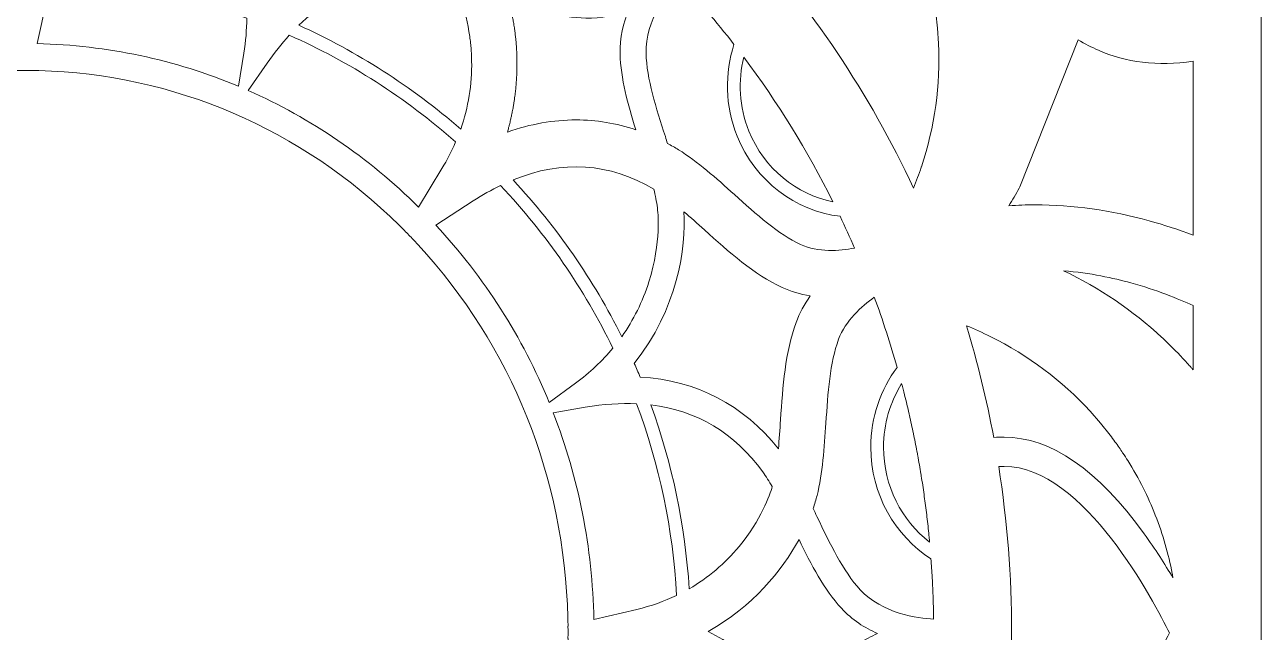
# Model space of a CAD drawing. Header units: millimetres. Extents: x -965 to 732, y -534 to 696.
# Drawn here: x -775 to -584.6, y 75.6 to 169.3 of the extents above; entities that cross this region are included whole.
import ezdxf

# ---------------------------------------------------------------- set-up
doc = ezdxf.new("R2010")
doc.units = ezdxf.units.MM
doc.header["$MEASUREMENT"] = 0
doc.layers.add('Layer 7', color=7, linetype='Continuous')

msp = doc.modelspace()

# ---------------------------------------------------------------- linework, layer by layer
at = {"layer": 'Layer 7', "lineweight": 0}
msp.add_lwpolyline([(-965.4706965423935, 266.0942050181481), (-965.4706965423935, -114.8244460361641), (-584.552153124355, -114.8244460361641), (-584.552153124355, 266.0942050181481), (-965.4706965423935, 266.0942050181481)], dxfattribs=at)
for points, knots in [([(-636.8926581331592, 147.3626144475983), (-636.8926581331592, 147.3626144475983), (-636.9074688841163, 147.3191293939167), (-636.9074688841163, 147.3191293939167), (-637.2639602152815, 146.2361362847176), (-637.6628171829075, 145.1488377246579), (-638.100939862371, 144.0652418523389), (-644.9130242122784, 158.6471150413398), (-653.8330573029962, 171.9773075564626), (-664.6636772671275, 183.7902591886995), (-664.6636772671275, 183.7902591886995), (-655.9253342026801, 186.7048772025485), (-655.9253342026801, 186.7048772025485), (-650.2263811179901, 188.605475429966), (-644.7409783959312, 188.4171550093722), (-639.1847079527262, 186.1367299071296), (-638.9535913505866, 185.6545194108635), (-638.7259191091352, 185.1680895727558), (-638.5063411153009, 184.6724460698096), (-637.2963372057468, 181.9526066528466), (-636.2971281702734, 178.9567017267685), (-635.5400576911399, 175.780828954765), (-635.4381046147859, 175.3363342080304), (-635.348206800838, 174.8896006268482), (-635.2576201147533, 174.4416615194251), (-635.2576201147533, 174.4416615194251), (-635.2324762817358, 174.3156840272754), (-635.2324762817358, 174.3156840272754), (-635.1718555336337, 174.0149913392477), (-635.1112347855316, 173.7142125422028), (-635.0482029849468, 173.4136920722102), (-634.98413787616, 173.0441982794468), (-634.9279947969511, 172.6729823063404), (-634.8701295374001, 172.2928971044643), (-634.8701295374001, 172.2928971044643), (-634.8642741242296, 172.2551813549366), (-634.8642741242296, 172.2551813549366), (-634.8043422482677, 171.8626964545819), (-634.7440659362338, 171.470211554231), (-634.6779342110333, 171.0780710899489), (-634.6779342110333, 171.0780710899489), (-634.4044519724365, 168.7394362920832), (-634.4044519724365, 168.7394362920832), (-634.4044519724365, 168.7394362920832), (-634.2418781479804, 166.3651523611011), (-634.2418781479804, 166.3651523611011), (-633.9494519256051, 159.9545082493346), (-634.8411969076227, 153.5613442680597), (-636.8926581331592, 147.3626144475983)], [0, 0, 0, 0, 1, 1, 1, 2, 2, 2, 3, 3, 3, 4, 4, 4, 5, 5, 5, 6, 6, 6, 7, 7, 7, 8, 8, 8, 9, 9, 9, 10, 10, 10, 11, 11, 11, 12, 12, 12, 13, 13, 13, 14, 14, 14, 15, 15, 15, 16, 16, 16, 16]), ([(-707.8499326584582, 153.1730787095504), (-715.4239095924606, 159.7531853671449), (-723.8133389192556, 165.116054957742), (-732.7769431726718, 169.1682591976883), (-726.7134906182155, 175.0804182089418), (-719.5829751227427, 177.4668435113459), (-711.5009549873158, 176.2677754469772), (-710.6736195501536, 176.1450700974791), (-709.8156293028717, 175.9590746203475), (-708.9364562373612, 175.7352772846722), (-708.4085218529694, 174.7094605628877), (-707.0608296249279, 171.7674598815714), (-706.4518666553588, 167.4326458472057), (-706.4501444750165, 167.420160039715), (-706.448422294671, 167.407760341237), (-706.4467001143287, 167.3951884247297), (-706.4053677860768, 167.0987150785428), (-706.3676520365491, 166.7956974470517), (-706.33389730181, 166.4863938573053), (-706.3313140312948, 166.4632305316789), (-706.3290751968483, 166.4396366609709), (-706.3264919263332, 166.4163872263286), (-706.2932538456952, 166.1056197832889), (-706.2633740167319, 165.7894274721693), (-706.2386607287996, 165.4661742216358), (-706.207661482608, 165.0637006752894), (-706.1847564840372, 164.6622604371522), (-706.1694290789754, 164.2619396162324), (-706.1616792674305, 164.0554501930131), (-706.1616792674305, 163.850080187015), (-706.1580626887063, 163.6441935269124), (-706.0939114709, 160.0571501978253), (-706.6604226949961, 156.5566464310141), (-707.8499326584582, 153.1730787095504)], [0, 0, 0, 0, 1, 1, 1, 2, 2, 2, 3, 3, 3, 4, 4, 4, 5, 5, 5, 6, 6, 6, 7, 7, 7, 8, 8, 8, 9, 9, 9, 10, 10, 10, 11, 11, 11, 11]), ([(-740.7864595156225, 170.2644269865184), (-740.7992036501655, 168.4960061004854), (-740.9505833023853, 166.6983081486109), (-741.2498982461394, 164.872710875164), (-741.2498982461394, 164.872710875164), (-742.0853279309158, 159.7759181476833), (-742.0853279309158, 159.7759181476833), (-751.8309527511987, 163.8558494911657), (-762.2993981890303, 166.1032948398255), (-773.0928190577342, 166.3413862723574), (-773.0928190577342, 166.3413862723574), (-771.5781614453633, 173.1541594944013), (-771.5781614453633, 173.1541594944013), (-771.3504892039119, 174.1777373817396), (-771.0935398966182, 175.1654078089078), (-770.8107578841626, 176.1211317906991), (-760.4312630610901, 175.6974754261248), (-750.331966979954, 173.7099070913454), (-740.7864595156225, 170.2644269865184)], [0, 0, 0, 0, 1, 1, 1, 2, 2, 2, 3, 3, 3, 4, 4, 4, 5, 5, 5, 6, 6, 6, 6]), ([(-665.2723819096443, 152.103690825067), (-662.4585545004151, 145.0930390815213), (-656.2520318138986, 140.5792044004162), (-649.4247492224591, 139.7320638893028), (-648.6555804264066, 138.119672542419), (-647.9084555387586, 136.4937620798354), (-647.195429821915, 134.8476159982125), (-649.5489614797534, 134.3815078881607), (-652.7808051129334, 134.1435025646485), (-655.5028833643429, 135.3950971295067), (-658.884212251364, 136.9498815438912), (-662.348894667022, 140.0715056350641), (-665.7009464881971, 143.0916071949706), (-668.4822677434393, 145.5977240312703), (-671.3579644815151, 148.189261012624), (-674.3077149743799, 149.9922116145491), (-674.8644958795293, 150.3325144504832), (-675.425754453575, 150.6509455960522), (-675.9902851702732, 150.9535326824586), (-676.1036046368929, 151.305976889819), (-676.2169241035158, 151.6584210971756), (-676.330243570139, 152.0088847971413), (-677.7427758881234, 156.3815867990673), (-679.2031848196676, 160.9029990736851), (-679.2954936860945, 164.8721942210594), (-679.4126019494742, 169.8901110887924), (-675.9796076521411, 174.4528556916589), (-674.3598970387965, 176.320129729426), (-671.3308616683546, 173.0820001379942), (-668.4659070301719, 169.713673712572), (-665.7588548022584, 166.2291001139394), (-667.1924623022003, 161.7669308431499), (-667.1484821216721, 156.777946605194), (-665.2723819096443, 152.103690825067)], [0, 0, 0, 0, 1, 1, 1, 2, 2, 2, 3, 3, 3, 4, 4, 4, 5, 5, 5, 6, 6, 6, 7, 7, 7, 8, 8, 8, 9, 9, 9, 10, 10, 10, 11, 11, 11, 11]), ([(-699.1834045143464, 163.9181924196105), (-699.1890877094809, 164.2229322314472), (-699.1983874833393, 164.5250887727655), (-699.2109593998463, 164.8250064796409), (-699.2147481966026, 164.9118043689658), (-699.2171592490853, 164.9994633484666), (-699.2212924819102, 165.0858306927074), (-699.2400642476562, 165.4692741462554), (-699.2636581183673, 165.8490149120627), (-699.293107402249, 166.2237613548735), (-699.2975850711424, 166.2805933062192), (-699.3036127023454, 166.3361336223074), (-699.3082625892711, 166.3927072466008), (-699.3342675124649, 166.7054551970351), (-699.3637167963429, 167.0149310048178), (-699.3966104409093, 167.3213068879803), (-699.4091823574195, 167.43772627922), (-699.4226153640996, 167.5529401442212), (-699.4360483707828, 167.6684123362748), (-699.465497654661, 167.9200228845021), (-699.4970996639697, 168.1691362712308), (-699.5308543987086, 168.4160969325331), (-699.5467845668875, 168.5330329778766), (-699.5621119719491, 168.6503134592917), (-699.5789893393168, 168.7660439783943), (-699.6220438479141, 169.0608812532521), (-699.6680260630917, 169.3521880584055), (-699.7169359848564, 169.6398782848386), (-699.7379465850524, 169.7642197056625), (-699.7601627114864, 169.8868389461408), (-699.7822066198877, 170.0098026226874), (-699.8256055645501, 170.2510800888549), (-699.8702100354539, 170.4907214836922), (-699.9173977768762, 170.7266601907938), (-699.9492581132334, 170.8863924176825), (-699.9826684119043, 171.0431108289682), (-700.0162509286109, 171.2002597853386), (-700.0486279190727, 171.3520699826464), (-700.0813493456062, 171.502846871745), (-700.1152762983778, 171.6522460165702), (-700.1552308823524, 171.8291139378791), (-700.1955299023987, 172.0048624419624), (-700.2373788847551, 172.1782860025835), (-700.2615755185833, 172.2787752256478), (-700.2868054606205, 172.3771117232779), (-700.3117770756055, 172.4763954200967), (-700.3534538399256, 172.6435330224626), (-700.3935806419362, 172.8142010945323), (-700.4369795865987, 172.97798044523), (-696.485781223817, 171.6200412441409), (-692.4545014750466, 170.3733548932644), (-688.589067693385, 170.2658908398117), (-686.2165920517642, 170.2004479867479), (-683.9736243719976, 170.7636009591685), (-681.982439458495, 171.6030777677564), (-682.7994418135936, 169.5461055651182), (-683.3508839596802, 167.2286535854811), (-683.293707572266, 164.772393870136), (-683.204670848491, 160.957850517633), (-682.1140140367596, 156.9842638103815), (-680.8838606171826, 153.0745699938839), (-683.8866542646371, 154.0786011343193), (-686.9688404259358, 154.583802738173), (-690.0973532384844, 154.583802738173), (-693.5734020444148, 154.583802738173), (-697.1066272377564, 153.9625261791485), (-700.6484633328195, 152.7185092078037), (-700.581642735478, 152.9510896632334), (-700.5253274382369, 153.1813451751996), (-700.463587272913, 153.412806213408), (-700.4223410536777, 153.5669413541779), (-700.3796309811519, 153.7214209310167), (-700.3405374873465, 153.8751255266993), (-700.2799167392444, 154.1144224854722), (-700.2232570059348, 154.3525139180009), (-700.1678027988626, 154.5906053505322), (-700.1216483656493, 154.7887421990856), (-700.0773022217975, 154.9863623935384), (-700.0345060402524, 155.1835520429032), (-699.9883516070388, 155.397791277671), (-699.9420249557927, 155.611858294407), (-699.8998315373681, 155.8248920029338), (-699.8474772549155, 156.0885578135715), (-699.8004617315295, 156.350501443863), (-699.7543072983156, 156.612358965138), (-699.7181415110977, 156.8179011891686), (-699.6818035058435, 157.0233573041864), (-699.6492542973457, 157.2277801109952), (-699.5951778345476, 157.5670496387246), (-699.5454068226137, 157.9048553131601), (-699.5011467877785, 158.2407665892208), (-699.4806528416866, 158.3961933652489), (-699.4632588202144, 158.5503285060156), (-699.4449175995533, 158.7050664099067), (-699.4124545000717, 158.9772570132459), (-699.382660780125, 159.2483281993601), (-699.3564836388987, 159.5181077502167), (-699.3420173240102, 159.6657847146956), (-699.3278954451933, 159.8132894611427), (-699.3153235286828, 159.9602775534891), (-699.2882852972838, 160.2763837555908), (-699.2658969528139, 160.5902511232508), (-699.2469529690319, 160.9025685285971), (-699.2416142099656, 160.9917774704078), (-699.2342088344892, 161.0817613933721), (-699.2294728385434, 161.1706258991107), (-699.2078594752269, 161.5740466446464), (-699.1933931603415, 161.9738508114617), (-699.1846100405875, 162.3704689446375), (-699.1825434241733, 162.4630361381163), (-699.1827156422094, 162.5543978053541), (-699.1813378979356, 162.6466205627653), (-699.1768602290424, 162.9573018967884), (-699.1756547028011, 163.2658305053786), (-699.1785824093845, 163.5719480614894), (-699.1796157175897, 163.6877646896112), (-699.1813378979356, 163.8030646636284), (-699.1834045143464, 163.9181924196105)], [0, 0, 0, 0, 1, 1, 1, 2, 2, 2, 3, 3, 3, 4, 4, 4, 5, 5, 5, 6, 6, 6, 7, 7, 7, 8, 8, 8, 9, 9, 9, 10, 10, 10, 11, 11, 11, 12, 12, 12, 13, 13, 13, 14, 14, 14, 15, 15, 15, 16, 16, 16, 17, 17, 17, 18, 18, 18, 19, 19, 19, 20, 20, 20, 21, 21, 21, 22, 22, 22, 23, 23, 23, 24, 24, 24, 25, 25, 25, 26, 26, 26, 27, 27, 27, 28, 28, 28, 29, 29, 29, 30, 30, 30, 31, 31, 31, 32, 32, 32, 33, 33, 33, 34, 34, 34, 35, 35, 35, 36, 36, 36, 37, 37, 37, 38, 38, 38, 39, 39, 39, 39]), ([(-740.5558595675875, 159.1171841661802), (-740.5558595675875, 159.1171841661802), (-737.6512301997307, 163.3247290731387), (-737.6512301997307, 163.3247290731387), (-736.5606594970194, 164.9043989934887), (-735.4260009775047, 166.3436251068036), (-734.2482879493965, 167.6419768679962), (-725.0019877925447, 163.5416376874382), (-716.373347615997, 158.0158498363167), (-708.6254304672724, 151.1892991715238), (-709.2232853736214, 149.7994135250584), (-709.9272265891491, 148.4305384787883), (-710.7411290196318, 147.0856878483136), (-710.7411290196318, 147.0856878483136), (-714.3354916151796, 141.1458017335285), (-714.3354916151796, 141.1458017335285), (-722.0775533507369, 148.8278454841044), (-730.949020955762, 154.8721818367424), (-740.5558595675875, 159.1171841661802)], [0, 0, 0, 0, 1, 1, 1, 2, 2, 2, 3, 3, 3, 4, 4, 4, 5, 5, 5, 6, 6, 6, 6]), ([(-595.0498756280288, 136.8111599171991), (-597.2701966362731, 137.6656196947731), (-599.5320221908052, 138.4170069787754), (-601.8006503576935, 139.0471527665728), (-607.6605411955104, 140.6749576275312), (-613.5782972928818, 141.5003986663154), (-619.3896226450059, 141.5003986663154), (-620.7337844033398, 141.5003986663154), (-622.0790655789018, 141.449766564209), (-623.4148747625729, 141.3587493330394), (-622.8768656231664, 142.2498915519396), (-622.3474673854846, 143.1521418340565), (-621.8357214963237, 144.0765221335919), (-621.7968863295707, 144.1464426555488), (-621.7569317455926, 144.2150715422482), (-621.7183549058922, 144.2851642822415), (-621.7183549058922, 144.2851642822415), (-612.7736085272414, 166.9280470064725), (-612.7736085272414, 166.9280470064725), (-611.7062872591692, 166.3110758983061), (-610.663507060997, 165.7746167212126), (-609.6221046071024, 165.3117807538161), (-605.440909059403, 163.45337594482), (-600.5173676745109, 162.8661985565997), (-595.0498756280288, 163.6190496938914), (-595.0498756280288, 163.6190496938914), (-595.0498756280288, 136.8111599171991), (-595.0498756280288, 136.8111599171991)], [0, 0, 0, 0, 1, 1, 1, 2, 2, 2, 3, 3, 3, 4, 4, 4, 5, 5, 5, 6, 6, 6, 7, 7, 7, 8, 8, 8, 9, 9, 9, 9]), ([(-664.2664563708277, 164.2818307992034), (-659.0259907481665, 157.2938257271795), (-654.4341412974907, 149.8355793122801), (-650.5129519271981, 141.9610819082815), (-656.1276258113136, 143.1058151828075), (-661.1067505668037, 147.0252393182482), (-663.4566225914083, 152.8798775060183), (-664.9633581742017, 156.6338862194354), (-665.1574909534564, 160.6141033210104), (-664.2664563708277, 164.2818307992034)], [0, 0, 0, 0, 1, 1, 1, 2, 2, 2, 3, 3, 3, 3]), ([(-715.1559383309661, 15.10949712572546), (-715.1559383309661, 15.10949712572546), (-715.1655610136382, 15.11578308398071), (-715.1655610136382, 15.11578308398071), (-715.606460708904, 14.64924442884408), (-716.0523331999128, 14.18795842375744), (-716.5032430684291, 13.73183895970164), (-716.5032430684291, 13.73183895970164), (-716.4971723827198, 13.72176420469352), (-716.4971723827198, 13.72176420469352), (-716.7421094821176, 13.47394245321848), (-716.9917825774572, 13.23283720508669), (-717.2391307293373, 12.98845981430016), (-717.2559004604338, 12.97192688300107), (-717.2726701915304, 12.9553078426822), (-717.2894614498822, 12.93877491138247), (-732.3921435021015, -1.959032261688273), (-751.9570809341299, -10.36404732058946), (-772.8128140610886, -10.91695331997003), (-772.8428230535777, -10.91772830112303), (-772.8728535733218, -10.91833106424416), (-772.9028840930691, -10.91910604539715), (-773.2728730126788, -10.92849192827142), (-773.6422806964266, -10.94158049888649), (-774.0130661244444, -10.94605816777963), (-774.0130661244444, -10.94605816777963), (-774.0158216129955, -10.93365846930548), (-774.0158216129955, -10.93365846930548), (-774.3477718742641, -10.93770559310999), (-774.6785381365462, -10.94674703991669), (-775.0113925424936, -10.94674703991669), (-775.3286827435827, -10.94674703991669), (-775.6439709100257, -10.93796392016227), (-775.9604215481967, -10.9343473414419), (-775.9604215481967, -10.9343473414419), (-775.9631770367478, -10.94674703991669), (-775.9631770367478, -10.94674703991669), (-776.3559417914057, -10.94226937102291), (-776.7472642200253, -10.92892247335941), (-777.1391463572588, -10.91884771834808), (-777.1573153598844, -10.91841717326009), (-777.1755058897678, -10.91807273719188), (-777.1936748923933, -10.91755608309052), (-798.0537134702131, -10.36861109850238), (-817.6231716256409, -1.964457129770757), (-832.7291258205121, 12.9347277875741), (-832.7481559133104, 12.95341344430352), (-832.7671214243471, 12.97218521005335), (-832.7861299898942, 12.99095697579933), (-833.0228652054033, 13.22491517550567), (-833.2620114733917, 13.455342905505), (-833.4965293817093, 13.69240102983164), (-833.4965293817093, 13.69240102983164), (-833.4904586959999, 13.70247578484297), (-833.4904586959999, 13.70247578484297), (-833.945200415779, 14.1619535005675), (-834.3948401762926, 14.62676997535859), (-834.8393779775342, 15.09683910019838), (-834.8393779775342, 15.09683910019838), (-834.8490867692223, 15.09055314194376), (-834.8490867692223, 15.09055314194376), (-835.0927968151271, 15.34819132137786), (-835.3298334121952, 15.61073771478987), (-835.5700560429023, 15.87095916473907), (-835.5857278840286, 15.88792264112294), (-835.6014643069199, 15.90488611751066), (-835.6171361480501, 15.92193570291496), (-850.0192137091581, 31.54598632696631), (-858.14476195277, 51.78711634373202), (-858.6786593866036, 73.3634527810433), (-858.6794343677566, 73.39419370018317), (-858.6799510218611, 73.42493461931916), (-858.6807044757626, 73.45576164747109), (-858.6902841039248, 73.85935461104182), (-858.7030497657225, 74.26243092050926), (-858.7073121620737, 74.66697108326612), (-858.7073121620737, 74.66697108326612), (-858.6955582812263, 74.6698126808335), (-858.6955582812263, 74.6698126808335), (-858.6989595874078, 74.99160207807384), (-858.7073552165836, 75.3121859490732), (-858.7073552165836, 75.63483643648308), (-858.7073552165836, 75.95679805175656), (-858.6989595874078, 76.27669305061822), (-858.695579808481, 76.59787968473871), (-858.695579808481, 76.59787968473871), (-858.7073552165836, 76.60063517328567), (-858.7073552165836, 76.60063517328567), (-858.7030928202324, 77.00663918933964), (-858.6902841039248, 77.41126546111306), (-858.6806614212529, 77.81632227797833), (-858.6799510218611, 77.84577156185614), (-858.6794558950113, 77.87522084573459), (-858.6787239683682, 77.90458402059646), (-858.1451924978583, 99.48307318333872), (-850.0184172007467, 119.7262698165182), (-835.6140146961757, 135.3512676397557), (-835.6007323802764, 135.3657339546442), (-835.5873424281034, 135.3801141605168), (-835.5740601122011, 135.3944943663856), (-835.3330194458307, 135.6555769065082), (-835.0951863403515, 135.9190704991089), (-834.8506367315317, 136.1775697687126), (-834.8506367315317, 136.1775697687126), (-834.8408848853373, 136.171283810458), (-834.8408848853373, 136.171283810458), (-834.3961748660565, 136.6415251533341), (-833.9463844147656, 137.106513846157), (-833.4914704769504, 137.5662498889377), (-833.4914704769504, 137.5662498889377), (-833.4975626899148, 137.5763246439497), (-833.4975626899148, 137.5763246439497), (-833.2613441285097, 137.8151910576339), (-833.0204756801758, 138.0473409679788), (-832.7820182843205, 138.2829352390083), (-832.7656790983087, 138.2990376252227), (-832.7493829668068, 138.3151400114376), (-832.7330437807947, 138.3312423976526), (-817.6264868228027, 153.2327522584628), (-798.055478705065, 161.6382839714692), (-777.1937179469029, 162.1873150650726), (-777.1755489442742, 162.1877456101581), (-777.1573368871392, 162.1880900462295), (-777.1391678845137, 162.1886067003302), (-776.747457965316, 162.1986814553422), (-776.356286227474, 162.2119422439897), (-775.963693690852, 162.2164199128829), (-775.963693690852, 162.2164199128829), (-775.9609382023009, 162.2040202144081), (-775.9609382023009, 162.2040202144081), (-775.644315346094, 162.2076367931284), (-775.3288549616185, 162.2164199128829), (-775.0113925424936, 162.2164199128829), (-774.6783874457649, 162.2164199128829), (-774.3474704927016, 162.20737846608), (-774.0153910679072, 162.2034174512876), (-774.0153910679072, 162.2034174512876), (-774.0126355793597, 162.2158171497617), (-774.0126355793597, 162.2158171497617), (-773.6394606261108, 162.2113394808692), (-773.267641889884, 162.1982509102574), (-772.8952634450465, 162.1886928093506), (-772.8696460124308, 162.1880900462295), (-772.8440070525638, 162.1875733921249), (-772.8184111472033, 162.1868845199885), (-751.9602454405103, 161.6352701558693), (-732.3930045922743, 153.2299106608954), (-717.2888802140164, 138.330381307483), (-717.2724764462432, 138.3142789212681), (-717.2561372602314, 138.2980043170174), (-717.2397550197094, 138.2819019308031), (-716.9919547954929, 138.0370078859152), (-716.7418511550618, 137.7955582017152), (-716.4964835105792, 137.5472197961356), (-716.4964835105792, 137.5472197961356), (-716.5025541962924, 137.537231150144), (-716.5025541962924, 137.537231150144), (-716.0514290552337, 137.0808533590353), (-715.6053628189338, 136.619309026897), (-715.1642693783772, 136.1525981537279), (-715.1642693783772, 136.1525981537279), (-715.1546466957086, 136.1587980029666), (-715.1546466957086, 136.1587980029666), (-714.9197628240677, 135.9103734883711), (-714.6914232377339, 135.6570407597976), (-714.4597684542385, 135.4062051927233), (-714.4393821444181, 135.384161284322), (-714.4189743073464, 135.3621173759238), (-714.3986310520354, 135.3399873585034), (-700.0017200319573, 119.7177450238167), (-691.8786474225894, 99.48083434889246), (-691.3442548619064, 77.90932001654188), (-691.3434152989888, 77.87556528180279), (-691.3428340631231, 77.8416383290312), (-691.3420375547149, 77.80771137625639), (-691.332436399298, 77.40187957824199), (-691.3196707375002, 76.9965644343283), (-691.3154513956555, 76.58969932810541), (-691.3154513956555, 76.58969932810541), (-691.3270976402317, 76.58694383955397), (-691.3270976402317, 76.58694383955397), (-691.3237824430697, 76.26945989317427), (-691.3154513956555, 75.9531814730362), (-691.3154513956555, 75.63483643648308), (-691.3154513956555, 75.31588863681013), (-691.3237824430697, 74.99892134453435), (-691.3271191674869, 74.68074852601761), (-691.3271191674869, 74.68074852601761), (-691.3154513956555, 74.67790692845023), (-691.3154513956555, 74.67790692845023), (-691.3196922647514, 74.27112793124327), (-691.332436399298, 73.86581278732957), (-691.3420590819666, 73.45989488029603), (-691.3428555903779, 73.42717345376542), (-691.3433937717336, 73.39427980919909), (-691.3442118073968, 73.3615583826659), (-691.8783890955372, 51.7892690691617), (-700.0016985047023, 31.55175563111765), (-714.3992122878976, 15.92908275134298), (-714.4191895798884, 15.90738327900919), (-714.4392099263821, 15.88576991569647), (-714.459208745628, 15.86407044336333), (-714.6914662922438, 15.61254600415199), (-714.9204301689497, 15.3586105124574), (-715.1559383309661, 15.10949712572546)], [0, 0, 0, 0, 1, 1, 1, 2, 2, 2, 3, 3, 3, 4, 4, 4, 5, 5, 5, 6, 6, 6, 7, 7, 7, 8, 8, 8, 9, 9, 9, 10, 10, 10, 11, 11, 11, 12, 12, 12, 13, 13, 13, 14, 14, 14, 15, 15, 15, 16, 16, 16, 17, 17, 17, 18, 18, 18, 19, 19, 19, 20, 20, 20, 21, 21, 21, 22, 22, 22, 23, 23, 23, 24, 24, 24, 25, 25, 25, 26, 26, 26, 27, 27, 27, 28, 28, 28, 29, 29, 29, 30, 30, 30, 31, 31, 31, 32, 32, 32, 33, 33, 33, 34, 34, 34, 35, 35, 35, 36, 36, 36, 37, 37, 37, 38, 38, 38, 39, 39, 39, 40, 40, 40, 41, 41, 41, 42, 42, 42, 43, 43, 43, 44, 44, 44, 45, 45, 45, 46, 46, 46, 47, 47, 47, 48, 48, 48, 49, 49, 49, 50, 50, 50, 51, 51, 51, 52, 52, 52, 53, 53, 53, 54, 54, 54, 55, 55, 55, 56, 56, 56, 57, 57, 57, 58, 58, 58, 59, 59, 59, 60, 60, 60, 61, 61, 61, 62, 62, 62, 63, 63, 63, 64, 64, 64, 65, 65, 65, 66, 66, 66, 67, 67, 67, 68, 68, 68, 68]), ([(-678.1101169554572, 143.9018069377132), (-677.8750393385287, 142.9234362844001), (-677.6806051777119, 141.970295573124), (-677.5560915388554, 141.0537511941504), (-677.4854821447615, 140.5345138204962), (-676.9226736084056, 135.8032538709872), (-678.8604709312503, 129.6495590665184), (-679.8310917730188, 126.5671145781639), (-681.2334632269753, 123.7414471790739), (-683.0488135273746, 121.1851287857525), (-687.3803554190885, 129.9100388435166), (-692.9876024004686, 138.0406244646356), (-699.7713568837195, 145.3487828625734), (-692.1846358151741, 148.4529268232579), (-684.9226318504492, 147.9741606876835), (-678.1101169554572, 143.9018069377132)], [0, 0, 0, 0, 1, 1, 1, 2, 2, 2, 3, 3, 3, 4, 4, 4, 5, 5, 5, 5]), ([(-684.4107137432559, 119.4148135013415), (-686.0499711034994, 117.437664357639), (-687.959094123623, 115.640224732813), (-690.1407521831503, 114.0380803589769), (-690.1407521831503, 114.0380803589769), (-694.2154308765828, 111.0454475755536), (-694.2154308765828, 111.0454475755536), (-698.3192144178252, 121.0628539813424), (-704.1877161573636, 130.3123401718298), (-711.6606011051852, 138.3779995939863), (-711.6606011051852, 138.3779995939863), (-705.9183351848525, 142.0966175013386), (-705.9183351848525, 142.0966175013386), (-704.5016696340392, 143.0140229704849), (-703.0951649472578, 143.8076897819239), (-701.6988211245039, 144.4855399652451), (-694.6095518482633, 136.9484176905979), (-688.8107123036334, 128.502070303441), (-684.4107137432559, 119.4148135013415)], [0, 0, 0, 0, 1, 1, 1, 2, 2, 2, 3, 3, 3, 4, 4, 4, 5, 5, 5, 6, 6, 6, 6]), ([(-673.4746963420829, 140.4456493147538), (-672.4382882111826, 139.5587264376976), (-671.3808694800892, 138.6084273239888), (-670.2977902618707, 137.6323816141386), (-666.5568701190685, 134.2618163542695), (-662.6885086308193, 130.7765538835004), (-658.3455142398238, 128.7792552297779), (-657.001524699519, 128.1614230314381), (-655.5483489254198, 127.7259697315102), (-654.0021754127563, 127.4765980177253), (-654.9245752048968, 126.1681715015214), (-655.6544352345984, 124.7968854027726), (-656.1821112919379, 123.3772060363598), (-657.8877587044417, 118.7894898185054), (-658.2408056749188, 113.4964546408493), (-658.5824862551304, 108.3735708811627), (-658.6853004216537, 106.8263640602904), (-658.7881145881807, 105.3201451316012), (-658.9229613090972, 103.8800579281167), (-664.2822143209737, 110.7001504166212), (-671.5260492830696, 114.4529536037974), (-680.2105742117744, 114.959360733892), (-680.5047226144952, 115.6684684904537), (-680.8078263550061, 116.3737874502548), (-681.1180771439416, 117.0760064854401), (-674.4479004543662, 125.3951708542064), (-673.0763560285616, 134.9944318725225), (-673.4746963420829, 140.4456493147538)], [0, 0, 0, 0, 1, 1, 1, 2, 2, 2, 3, 3, 3, 4, 4, 4, 5, 5, 5, 6, 6, 6, 7, 7, 7, 8, 8, 8, 9, 9, 9, 9]), ([(-595.0498756280288, 116.0811890098438), (-595.1514842683107, 116.2015694158753), (-595.2517151643227, 116.3205720776326), (-595.3509127521255, 116.4374220139603), (-595.3919006443055, 116.4868485898257), (-595.4342662807626, 116.5354140755216), (-595.4673321433646, 116.5715798627433), (-595.9392095575671, 117.0932282888801), (-596.4190090013507, 117.6075574485557), (-596.8953640844467, 118.11706450327), (-596.8953640844467, 118.11706450327), (-597.5125935196656, 118.7798456085821), (-597.5125935196656, 118.7798456085821), (-597.5611590053584, 118.8316832369301), (-597.6104133631912, 118.8818847939517), (-597.655190052131, 118.9259726107518), (-597.655190052131, 118.9259726107518), (-599.7634832290133, 120.9893168806618), (-599.7634832290133, 120.9893168806618), (-599.7634832290133, 120.9893168806618), (-599.8420146526886, 121.0639733985642), (-599.8420146526886, 121.0639733985642), (-604.3590353674292, 125.2469772356222), (-609.5244569816093, 128.7335313416488), (-615.0235510374, 131.3455622690914), (-610.8786934949579, 130.9974235125917), (-607.2874308240263, 130.2164147266791), (-604.6456922856535, 129.4857797158206), (-600.7034492606584, 128.3954673401616), (-597.3761107274161, 127.040025300571), (-595.0498756280288, 125.9672791644171), (-595.0498756280288, 125.9672791644171), (-595.0498756280288, 116.0811890098438), (-595.0498756280288, 116.0811890098438)], [0, 0, 0, 0, 1, 1, 1, 2, 2, 2, 3, 3, 3, 4, 4, 4, 5, 5, 5, 6, 6, 6, 7, 7, 7, 8, 8, 8, 9, 9, 9, 10, 10, 10, 11, 11, 11, 11]), ([(-644.6837804812621, 104.1381266526356), (-644.6837804812621, 96.88809184130034), (-640.9768734002475, 90.52119111026838), (-635.4193974308013, 86.93354501806022), (-635.3494553815892, 85.99056517081198), (-635.2862083084622, 85.04637979732212), (-635.2339401350258, 84.10021391643829), (-635.2319596276316, 84.0636175841318), (-635.2298930112207, 84.0269351428094), (-635.2279986128426, 83.99033881050293), (-635.1715110975651, 82.95548064191233), (-635.1251844463159, 81.91898640199918), (-635.0898797492705, 80.88068387272007), (-635.0891908771299, 80.86251487009136), (-635.0886742230291, 80.84434586746588), (-635.0880714599083, 80.82617686483717), (-635.0525084358075, 79.77091085917483), (-635.0273646027899, 78.71392267316631), (-635.0135871600381, 77.65529841583138), (-637.428428438116, 77.79109233594073), (-642.9574884318894, 78.5109637196476), (-646.3147067940982, 82.17636625437714), (-648.9544648250728, 85.05817673267643), (-651.0007595095792, 89.32952842137233), (-652.9795447246074, 93.46009186696502), (-653.1774232461089, 93.87307071340808), (-653.3761628577832, 94.28777174019605), (-653.5761079956989, 94.7024727669808), (-653.3234641392656, 95.42096640641677), (-653.1207635127993, 96.09304728558398), (-652.969556078612, 96.70123527399595), (-652.1156990641549, 100.1368128418479), (-651.8535832158309, 104.0712199462785), (-651.6000782692214, 107.8805967577475), (-651.2945634762318, 112.4652991599988), (-650.9783711651093, 117.2062033194312), (-649.6502256839707, 120.778263679529), (-648.5793739461941, 123.6586964135542), (-646.1290557530351, 125.8611928552416), (-644.1447595609085, 127.2579672230796), (-642.8312310854359, 123.7003731778743), (-641.6607081602617, 120.0997246240708), (-640.6290360253067, 116.461876974841), (-643.1701561770964, 113.0430045563277), (-644.6837804812621, 108.7701890143379), (-644.6837804812621, 104.1381266526356)], [0, 0, 0, 0, 1, 1, 1, 2, 2, 2, 3, 3, 3, 4, 4, 4, 5, 5, 5, 6, 6, 6, 7, 7, 7, 8, 8, 8, 9, 9, 9, 10, 10, 10, 11, 11, 11, 12, 12, 12, 13, 13, 13, 14, 14, 14, 15, 15, 15, 15]), ([(-602.5752870763353, 90.81267013345428), (-609.7278464802092, 100.6938520740496), (-616.9833922686464, 105.7041913482704), (-624.1411182135511, 105.7041913482704), (-624.6723247405981, 105.7041913482704), (-625.2135199136371, 105.6859362366251), (-625.7585899924487, 105.6555397535573), (-626.8457163344757, 111.4755621164162), (-628.2507571679639, 117.2239417769752), (-629.9729375117668, 122.8799264620878), (-628.7057572147985, 122.3620668327039), (-627.4709539082922, 121.8022721119514), (-626.2798939825202, 121.205278295772), (-620.4089811904992, 118.2790355646018), (-615.2365847459271, 114.4052492082743), (-610.9287228339442, 109.7168715493263), (-610.9287228339442, 109.7168715493263), (-609.287829402371, 107.8499419476281), (-609.287829402371, 107.8499419476281), (-609.287829402371, 107.8499419476281), (-607.8198428773146, 106.0049701453147), (-607.8198428773146, 106.0049701453147), (-607.5859707866239, 105.6781864250798), (-607.3465877188384, 105.3543304114283), (-607.0858496147846, 105.0026611852215), (-606.8623106061613, 104.7006768619357), (-606.6387715975345, 104.3988647566855), (-606.4214324381467, 104.0930055276276), (-606.2485255316302, 103.8302008071633), (-606.0738964447681, 103.5692043760605), (-605.8992673579057, 103.3088968170954), (-605.8992673579057, 103.3088968170954), (-605.857246157517, 103.246037234546), (-605.857246157517, 103.246037234546), (-605.5978857977406, 102.8583744391571), (-605.3388698740328, 102.4720893880417), (-605.1094754522387, 102.1090537715686), (-603.3742065378245, 99.30982184075395), (-601.9482412131568, 96.48286280640322), (-600.8701563179395, 93.70446925774897), (-599.6901183463647, 90.67567068710778), (-598.8193839645397, 87.65324418373395), (-598.2806859529995, 84.70797135976612), (-598.2372870083336, 84.48236573472879), (-598.1979351874799, 84.25615734657032), (-598.157722276453, 84.03003506742843), (-599.3889090042356, 86.12325916630168), (-600.8691230097343, 88.4557802239446), (-602.5752870763353, 90.81267013345428)], [0, 0, 0, 0, 1, 1, 1, 2, 2, 2, 3, 3, 3, 4, 4, 4, 5, 5, 5, 6, 6, 6, 7, 7, 7, 8, 8, 8, 9, 9, 9, 10, 10, 10, 11, 11, 11, 12, 12, 12, 13, 13, 13, 14, 14, 14, 15, 15, 15, 16, 16, 16, 16]), ([(-639.9388937797825, 113.9477519999444), (-639.7880953634287, 113.3776241971276), (-639.6395788360314, 112.8068936311943), (-639.4956476137987, 112.235043648032), (-639.4905671817847, 112.2146358109602), (-639.4849700956662, 112.194400191921), (-639.4798896636526, 112.1739923548448), (-639.2393010696219, 111.2169767377966), (-639.0102510838966, 110.2569473051441), (-638.7891231277524, 109.2950234741142), (-638.771901324316, 109.2202808471914), (-638.7533878856191, 109.1457104383049), (-638.7362521911988, 109.0708817023662), (-638.5232184826721, 108.1372016289763), (-638.3208622922738, 107.2008521760516), (-638.1259114773559, 106.2626944337653), (-638.1047286591273, 106.1615163385678), (-638.0823403146575, 106.0605965704188), (-638.0615019324974, 105.9593323662053), (-637.8711148954889, 105.033229886325), (-637.6910609405443, 104.1047163539647), (-637.5183262520638, 103.1744806412595), (-637.49757397892, 103.0627972459659), (-637.4756161795384, 102.9513721777213), (-637.4551222334466, 102.8396026734073), (-637.2846263794091, 101.9097113967741), (-637.1242052803833, 100.9775812856902), (-636.9714478838869, 100.043642885248), (-636.9534510992974, 99.93385388832924), (-636.9345071155153, 99.82423710944616), (-636.9167686579715, 99.71444811253059), (-636.7652167877195, 98.77379320874518), (-636.6233091273909, 97.83107168854922), (-636.4894957146762, 96.88654187899051), (-636.4751155088071, 96.78501934772544), (-636.4600464307977, 96.68358292547566), (-636.4459245519777, 96.5820603942061), (-636.3126277933671, 95.6266808484837), (-636.1890613537001, 94.66940690438199), (-636.0742780337869, 93.71032467091943), (-636.0635144066349, 93.62111572910811), (-636.0524063434179, 93.53190678730063), (-636.0419010433216, 93.44269784549314), (-635.9272038324245, 92.4699242782944), (-635.8221508314547, 91.49525631272147), (-635.7262253863037, 90.51878005778578), (-635.7189922288594, 90.4448985210364), (-635.7115868533791, 90.37101698428702), (-635.7045259139708, 90.29713544753766), (-635.6800924803451, 90.0442332640522), (-635.6618804232066, 89.7901255543219), (-635.6386955703287, 89.53696504378416), (-639.9345883289251, 92.87231171562479), (-642.718406745662, 98.1755077573082), (-642.718406745662, 104.1381266526356), (-642.718406745662, 107.7470416720883), (-641.697003111006, 111.112784826996), (-639.9388937797825, 113.9477519999444)], [0, 0, 0, 0, 1, 1, 1, 2, 2, 2, 3, 3, 3, 4, 4, 4, 5, 5, 5, 6, 6, 6, 7, 7, 7, 8, 8, 8, 9, 9, 9, 10, 10, 10, 11, 11, 11, 12, 12, 12, 13, 13, 13, 14, 14, 14, 15, 15, 15, 16, 16, 16, 17, 17, 17, 18, 18, 18, 19, 19, 19, 19]), ([(-680.7521999299017, 110.8566105008552), (-677.2500600917645, 101.4702109730333), (-675.1607108986641, 91.53598587785223), (-674.5954913098292, 81.31450110132288), (-676.5073698185, 80.40002333876375), (-678.5480674168846, 79.67791312060677), (-680.7183590861429, 79.16151734452059), (-680.7183590861429, 79.16151734452059), (-687.3282594636881, 77.58873614554253), (-687.3282594636881, 77.58873614554253), (-687.5533484346248, 88.67828592436548), (-689.6947074741056, 99.43640209602475), (-693.5840795625473, 109.4606972231861), (-693.5840795625473, 109.4606972231861), (-688.6541661103802, 110.311023767939), (-688.6541661103802, 110.311023767939), (-685.8718115469368, 110.790995429755), (-683.2380811471616, 110.9698438584586), (-680.7521999299017, 110.8566105008552)], [0, 0, 0, 0, 1, 1, 1, 2, 2, 2, 3, 3, 3, 4, 4, 4, 5, 5, 5, 6, 6, 6, 6]), ([(-672.654421844329, 82.33601237224997), (-673.2812954894749, 92.121527194743), (-675.2755803275936, 101.6423428983969), (-678.5505645783835, 110.675351019669), (-671.4525982914082, 109.8127969944777), (-665.6780414896266, 106.3574143526751), (-661.3162753328812, 100.3346052543332), (-660.8144319806963, 99.64185821103877), (-660.3344603188799, 98.88160169826614), (-659.8651661751925, 98.07923787608861), (-660.2500734820342, 96.78321105836334), (-661.587690955064, 92.96892603291192), (-664.971430894564, 88.8652286006858), (-667.1727218100102, 86.19533241368893), (-669.7434204092042, 84.01694649681721), (-672.654421844329, 82.33601237224997)], [0, 0, 0, 0, 1, 1, 1, 2, 2, 2, 3, 3, 3, 4, 4, 4, 5, 5, 5, 5]), ([(-624.9941141378388, 101.1852762351543), (-624.707715546663, 101.1953509901624), (-624.4214030645073, 101.2048229820533), (-624.1411182135511, 101.2048229820533), (-611.822017778275, 101.2048229820533), (-600.8348516208906, 79.90954637685093), (-598.7072700241578, 75.5324528150446), (-599.8514866445795, 73.17203243582985), (-602.9155899122728, 67.20984408559109), (-607.2275850570807, 61.55041503979055), (-614.5885282825559, 51.88863887499709), (-620.4880292682823, 49.860599302136), (-624.1411182135511, 49.860599302136), (-624.4315639285348, 49.860599302136), (-624.7263150943764, 49.87041573009505), (-625.020894042182, 49.88092103019502), (-623.8352589844925, 57.33107319747837), (-623.1668807930657, 64.8893782903541), (-623.0239398245284, 72.51631226992987), (-623.0235953884599, 72.5306063667827), (-623.0229065163231, 72.54481435461898), (-623.0227342982871, 72.55910845147181), (-623.0037903145054, 73.58311688389809), (-622.9943183226143, 74.60841695157806), (-622.9943183226143, 75.63475032746652), (-622.9943183226143, 84.2504741514362), (-623.6684658181952, 92.78603048040061), (-624.9941141378388, 101.1852762351543)], [0, 0, 0, 0, 1, 1, 1, 2, 2, 2, 3, 3, 3, 4, 4, 4, 5, 5, 5, 6, 6, 6, 7, 7, 7, 8, 8, 8, 9, 9, 9, 9]), ([(-655.5144219726482, 61.54938173158528), (-655.5808981339176, 61.68397012545302), (-655.6530574903246, 61.81442528649583), (-655.7212558319399, 61.94772204510666), (-655.7574216191578, 62.01833143920066), (-655.7941040604804, 62.08851028821373), (-655.8307865018028, 62.15877524623951), (-658.8776679660565, 68.00531918639223), (-663.5697483127443, 72.61929865448563), (-669.7318818008989, 75.76219167290688), (-662.8844927539463, 79.59981224201654), (-658.3987296124457, 85.10131735028979), (-655.7427830862366, 89.91808355386618), (-653.8764562476586, 86.0665994329923), (-651.8776937406432, 82.23500649508561), (-649.2176139816056, 79.33080767231677), (-647.583953707477, 77.5474899263104), (-645.6134349580984, 76.30640066154895), (-643.6322386905908, 75.44358830930534), (-645.6155015745125, 74.58654526121242), (-647.5894646845793, 73.3515697366705), (-649.2279470636696, 71.57281576857707), (-651.7698852511222, 68.81328009468858), (-653.7133657691014, 65.21004827037004), (-655.5144219726482, 61.54938173158528)], [0, 0, 0, 0, 1, 1, 1, 2, 2, 2, 3, 3, 3, 4, 4, 4, 5, 5, 5, 6, 6, 6, 7, 7, 7, 8, 8, 8, 8])]:
    msp.add_open_spline(points, degree=3, knots=knots, dxfattribs=at)

doc.saveas('drawing.dxf')
